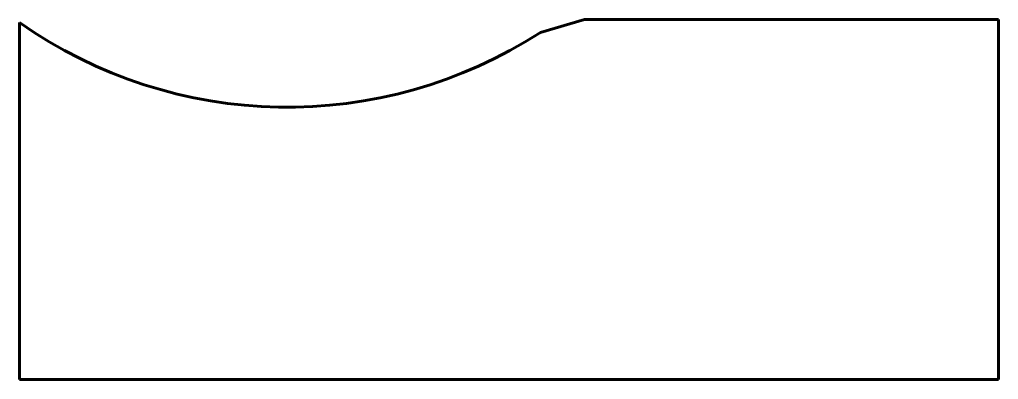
# Model space of a CAD drawing. Header units: millimetres. Extents: x -233 to 74, y 7 to 120.
import ezdxf

# ---------------------------------------------------------------- set-up
doc = ezdxf.new("R2010")
doc.units = ezdxf.units.MM
doc.linetypes.add('K5LT_BASIC', pattern=[0])

msp = doc.modelspace()

# ---------------------------------------------------------------- linework, layer by layer
at = {"color": 5, "linetype": 'K5LT_BASIC', "lineweight": 60, "true_color": 0x0000ff}
for p, q in [((-233.14, 118.58), (-233.14, 6.53)), ((-69.72, 115.49), (-55.86, 119.53)), ((74, 119.53), (-55.86, 119.53)), ((74, 6.53), (74, 119.53)), ((74, 6.53), (-233.14, 6.53))]:
    msp.add_line(p, q, dxfattribs=at)
msp.add_arc((-149.14, 238), 146, 234.8764, 302.9549, dxfattribs=at)

doc.saveas('drawing.dxf')
